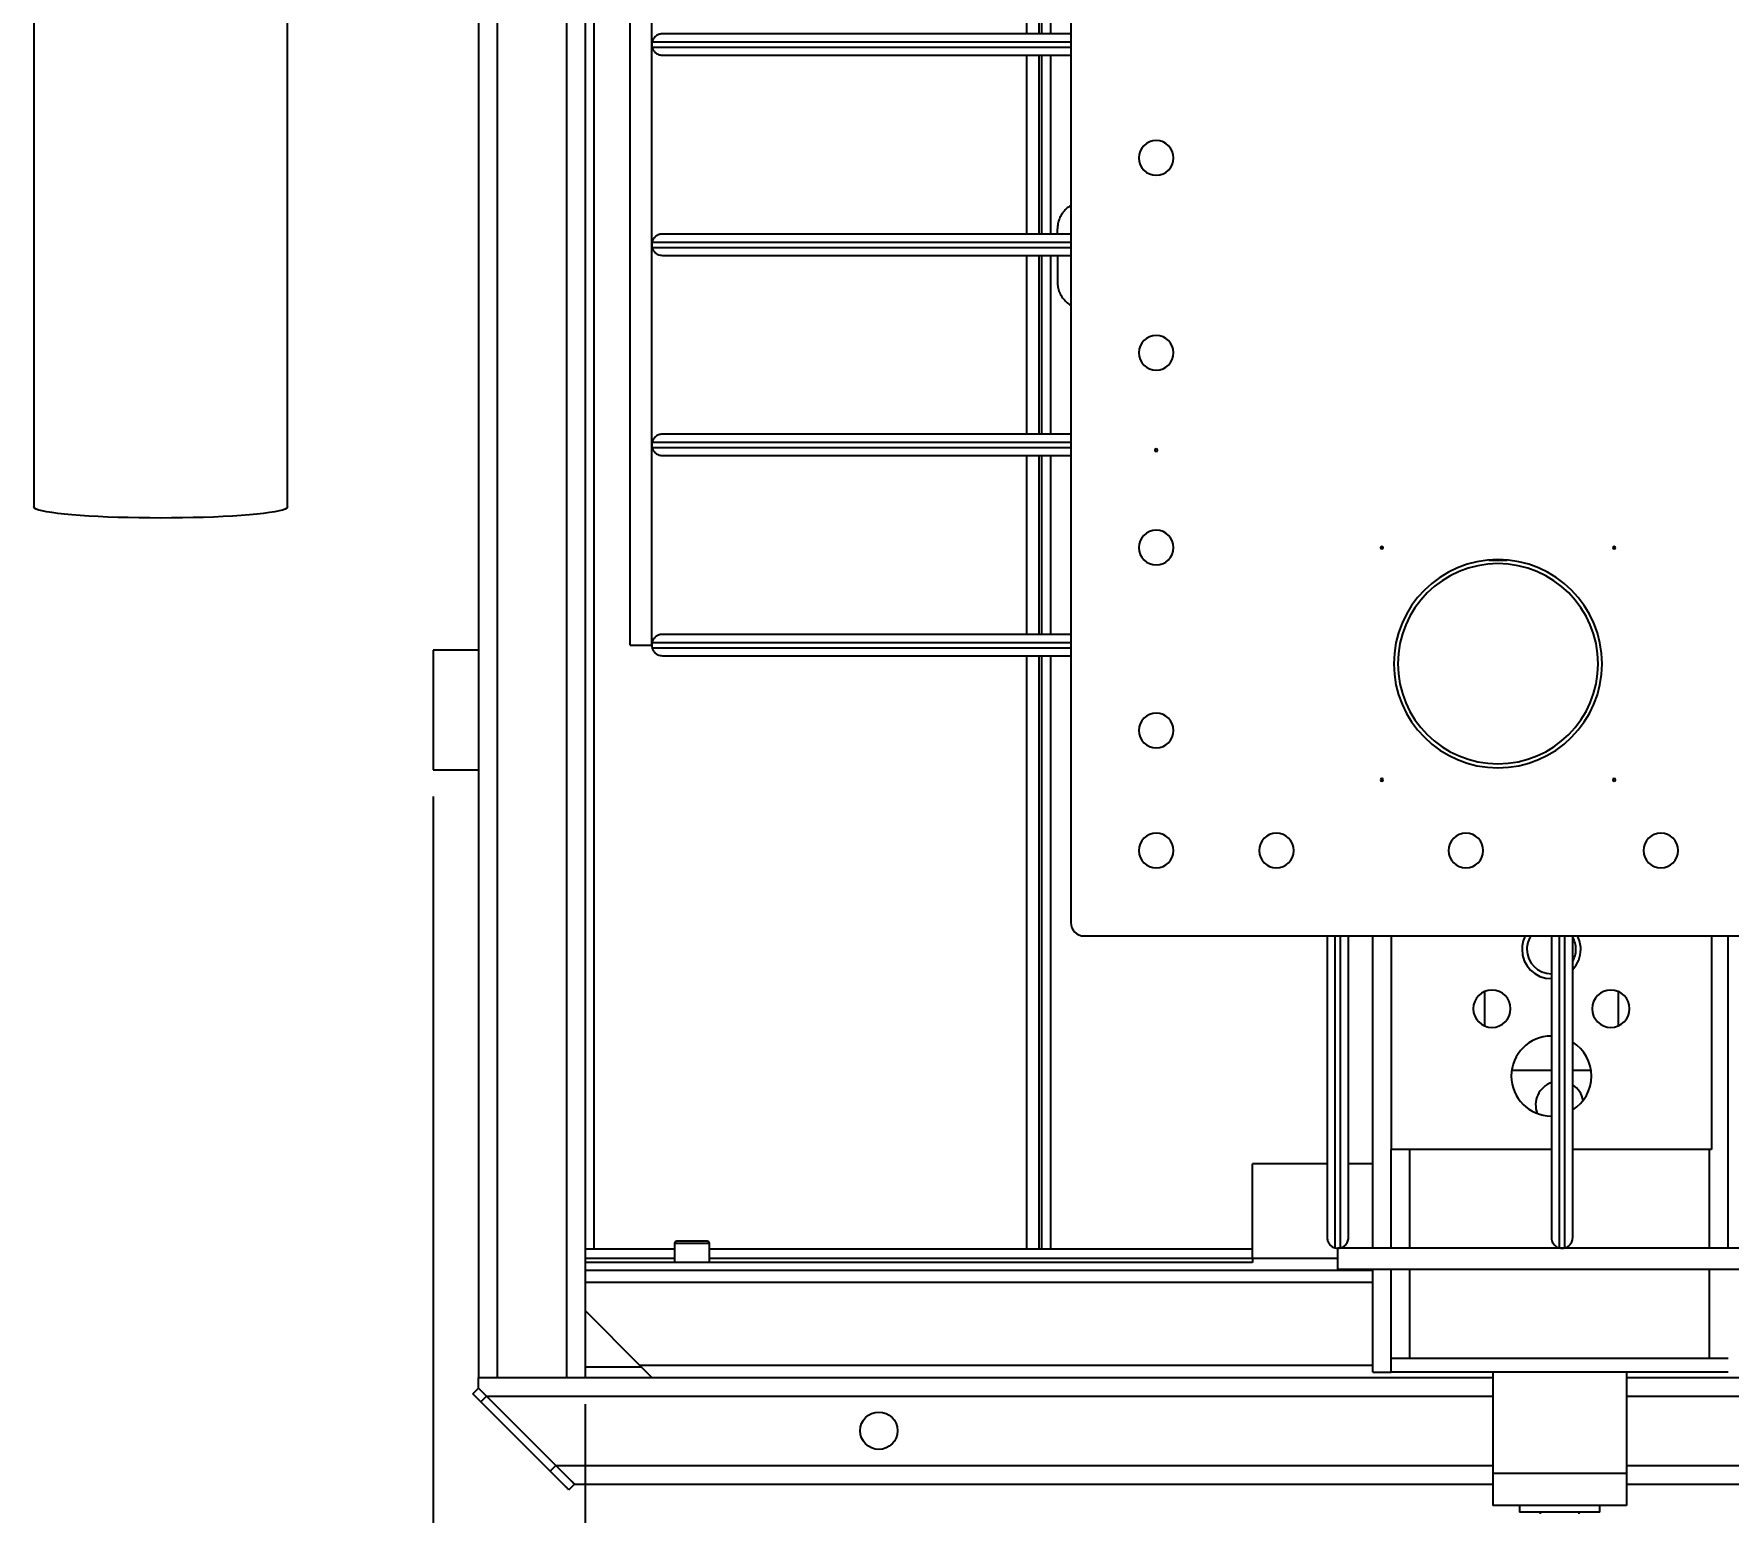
# Model space of a CAD drawing. Header units: millimetres. Extents: x -507 to 594, y -6 to 528.
# Drawn here: x 169.2 to 232.7, y 63.3 to 118.7 of the extents above; entities that cross this region are included whole.
import ezdxf

# ---------------------------------------------------------------- set-up
doc = ezdxf.new("R2010")
doc.units = ezdxf.units.MM
doc.layers.add('FORMAT', color=7, linetype='Continuous')
doc.styles.add('SLDTEXTSTYLE2', font='TXT', dxfattribs={"width": 0.75})
doc.dimstyles.new('SLDDIMSTYLE0', dxfattribs={"dimtxt": 3.5, "dimasz": 3.302, "dimexe": 0, "dimexo": 0.0625, "dimgap": 0.875, "dimtad": 1, "dimdec": 0, "dimlfac": 10, "dimrnd": 1e-09, "dimzin": 12, "dimdsep": 46, "dimtxsty": 'SLDTEXTSTYLE2', "dimsah": 1, "dimcen": 0.09, "dimadec": 0, "dimazin": 3, "dimtfac": 1, "dimtdec": 0, "dimtofl": 0, "dimtmove": 0, "dimatfit": 3, "dimfxl": 0, "dimfrac": 2, "dimtolj": 1, "dimtzin": 12, "dimarcsym": 0})
doc.dimstyles.new('SLDDIMSTYLE3', dxfattribs={"dimtxt": 3.5, "dimasz": 3.302, "dimexe": 0, "dimexo": 0.0625, "dimgap": 0.875, "dimtad": 1, "dimlfac": 10, "dimrnd": 1e-09, "dimzin": 12, "dimdsep": 46, "dimtxsty": 'SLDTEXTSTYLE2', "dimsah": 1, "dimcen": 0.09, "dimadec": 0, "dimazin": 3, "dimtfac": 1, "dimtofl": 0, "dimtmove": 0, "dimatfit": 3, "dimfxl": 0, "dimfrac": 2, "dimtolj": 1, "dimtzin": 12, "dimarcsym": 0})

# ---------------------------------------------------------------- blocks, each defined once
blk = doc.blocks.new('_D_4')
at = {"layer": 'FORMAT'}
for p, q in [((189.881, 67.382), (189.881, 50.142)), ((314.881, 67.382), (314.881, 50.142)), ((314.881, 51.142), (189.881, 51.142))]:
    blk.add_line(p, q, dxfattribs=at)
for points in [[(189.881, 51.142), (193.183, 50.634), (193.183, 51.65)], [(314.881, 51.142), (311.579, 51.65), (311.579, 50.634)]]:
    blk.add_solid(points, dxfattribs=at)
at = {"layer": 'FORMAT', "char_height": 3.5, "attachment_point": 1, "style": 'SLDTEXTSTYLE2'}
for s, insert in [('1250', (247.209, 61.21)), ('intérieur bac / internal tank', (221.717, 55.654))]:
    blk.add_mtext(s, dxfattribs=dict(at, insert=insert))
blk = doc.blocks.new('_D_5')
at = {"layer": 'FORMAT'}
for p, q in [((184.181, 90.14), (184.181, 33.535)), ((318.881, 67.382), (318.881, 33.535)), ((184.181, 34.535), (318.881, 34.535))]:
    blk.add_line(p, q, dxfattribs=at)
for points in [[(184.181, 34.535), (187.483, 34.027), (187.483, 35.043)], [(318.881, 34.535), (315.579, 35.043), (315.579, 34.027)]]:
    blk.add_solid(points, dxfattribs=at)
at = {"layer": 'FORMAT', "char_height": 3.5, "attachment_point": 1, "style": 'SLDTEXTSTYLE2'}
for s, insert in [('1349', (247.209, 44.603)), ('hors tout sans bouchon / overall without cap', (201.874, 39.047))]:
    blk.add_mtext(s, dxfattribs=dict(at, insert=insert))

msp = doc.modelspace()

# ---------------------------------------------------------------- linework, layer by layer
at = {"color": 7, "linetype": 'Continuous', "lineweight": 25}
for p, q in [((185.881, 153.3823), (185.881, 68.3823)), ((186.581, 153.3823), (186.581, 68.3823)), ((189.181, 153.3823), (189.181, 68.3823)), ((189.881, 153.3823), (189.881, 68.3823)), ((208.071, 135.4209), (208.071, 85.4209)), ((191.571, 95.8209), (191.571, 125.8209)), ((192.371, 95.8209), (192.371, 125.8209)), ((169.231, 125.2649), (169.231, 100.9942)), ((178.731, 100.9942), (178.731, 125.2649)), ((206.881, 118.7209), (206.881, 125.4209)), ((206.981, 118.7209), (206.981, 125.4209)), ((208.071, 118.7209), (192.771, 118.7209)), ((192.3837, 118.4209), (208.071, 118.4209)), ((192.3837, 118.2209), (208.071, 118.2209)), ((192.771, 117.9209), (208.071, 117.9209)), ((206.881, 111.2209), (206.881, 117.9209)), ((206.981, 111.2209), (206.981, 117.9209)), ((208.071, 111.2209), (192.771, 111.2209)), ((207.571, 111.2209), (207.571, 111.4209)), ((192.3837, 110.9209), (208.071, 110.9209)), ((192.3837, 110.7209), (208.071, 110.7209)), ((192.771, 110.4209), (208.071, 110.4209)), ((206.881, 103.7209), (206.881, 110.4209)), ((206.981, 103.7209), (206.981, 110.4209)), ((207.571, 110.4209), (207.571, 109.4209)), ((208.071, 103.7209), (192.771, 103.7209)), ((192.3837, 103.4209), (208.071, 103.4209)), ((192.3837, 103.2209), (208.071, 103.2209)), ((192.771, 102.9209), (208.071, 102.9209)), ((206.881, 96.2209), (206.881, 102.9209)), ((206.981, 96.2209), (206.981, 102.9209)), ((219.6723, 99.4709), (219.7723, 99.4709)), ((228.3697, 99.4709), (228.4697, 99.4709)), ((192.3837, 95.9209), (208.071, 95.9209)), ((208.071, 96.2209), (192.771, 96.2209)), ((185.881, 95.6248), (184.181, 95.6248)), ((184.181, 95.6248), (184.181, 91.3243)), ((191.571, 95.8209), (192.371, 95.8209)), ((192.3837, 95.7209), (208.071, 95.7209)), ((192.771, 95.4209), (208.071, 95.4209)), ((206.881, 73.1823), (206.881, 95.4209)), ((206.981, 73.1823), (206.981, 95.4209)), ((184.181, 91.3243), (184.181, 91.1398)), ((184.181, 91.1398), (185.881, 91.1398)), ((208.571, 84.9209), (295.571, 84.9209)), ((217.671, 84.9209), (217.671, 73.6209)), ((217.971, 73.2336), (217.971, 84.9209)), ((218.171, 73.2336), (218.171, 84.9209)), ((218.471, 73.6209), (218.471, 84.9209)), ((219.381, 73.2209), (219.381, 84.9209)), ((220.071, 84.9209), (220.071, 76.9209)), ((226.071, 84.9209), (226.071, 73.6209)), ((226.371, 73.2336), (226.371, 84.9209)), ((226.571, 73.2336), (226.571, 84.9209)), ((226.871, 73.6209), (226.871, 84.9209)), ((232.071, 84.9209), (232.071, 76.9209)), ((232.691, 73.2209), (232.691, 84.9209)), ((226.071, 79.8853), (224.5864, 79.8853)), ((227.5556, 79.8853), (226.871, 79.8853)), ((226.071, 76.9209), (220.071, 76.9209)), ((220.071, 73.2209), (220.071, 76.9209)), ((232.071, 76.9209), (226.871, 76.9209)), ((214.881, 72.8323), (214.881, 76.3823)), ((217.671, 76.3823), (214.881, 76.3823)), ((219.381, 76.3823), (218.471, 76.3823)), ((190.2184, 73.1823), (189.881, 73.1823)), ((193.231, 73.1823), (190.2184, 73.1823)), ((193.231, 73.4023), (193.231, 72.6823)), ((194.531, 72.6823), (194.531, 73.4023)), ((206.4184, 73.1823), (194.531, 73.1823)), ((206.881, 73.1823), (206.4184, 73.1823)), ((206.981, 73.1823), (206.881, 73.1823)), ((207.3184, 73.1823), (206.981, 73.1823)), ((214.881, 73.1823), (207.3184, 73.1823)), ((218.071, 72.4209), (218.071, 73.2209)), ((285.271, 73.2209), (218.071, 73.2209)), ((214.881, 72.6823), (189.881, 72.6823)), ((219.381, 72.3823), (189.881, 72.3823)), ((214.881, 72.8323), (214.881, 72.6823)), ((285.271, 72.4209), (218.071, 72.4209)), ((219.381, 68.5823), (219.381, 72.4209)), ((220.071, 68.5823), (220.071, 72.4209)), ((189.881, 70.8823), (191.931, 68.8323)), ((191.931, 68.8323), (192.381, 68.3823)), ((219.381, 68.5823), (220.071, 68.5823)), ((232.691, 69.0823), (220.071, 69.0823)), ((232.691, 68.5823), (220.071, 68.5823)), ((223.881, 68.5823), (223.881, 64.7823)), ((228.881, 68.5823), (228.881, 64.7823)), ((185.6689, 67.7701), (185.881, 67.9823)), ((185.881, 68.3823), (186.581, 68.3823)), ((185.881, 67.9823), (185.881, 68.3823)), ((185.881, 67.9823), (186.181, 67.6823)), ((186.581, 68.3823), (189.181, 68.3823)), ((189.181, 68.3823), (189.881, 68.3823)), ((189.881, 68.3823), (223.881, 68.3823)), ((228.881, 68.3823), (275.881, 68.3823)), ((185.9687, 67.4703), (186.1808, 67.6824)), ((188.5687, 64.8703), (185.9687, 67.4703)), ((188.7808, 65.0824), (186.1808, 67.6824)), ((186.181, 67.6823), (188.781, 65.0823)), ((188.5687, 64.8703), (188.7808, 65.0824)), ((188.781, 65.0823), (189.481, 64.3823)), ((228.881, 64.7823), (223.881, 64.7823)), ((223.881, 64.7823), (223.881, 63.5823)), ((228.881, 64.7823), (228.881, 63.5823)), ((189.2687, 64.1702), (189.4809, 64.3824)), ((189.481, 64.3823), (223.881, 64.3823)), ((228.881, 64.3823), (275.881, 64.3823)), ((228.881, 63.5823), (223.881, 63.5823)), ((224.881, 63.5823), (224.881, 63.3323)), ((227.881, 63.3323), (227.881, 63.5823)), ((227.881, 63.3323), (224.881, 63.3323)), ((225.6495, 63.3323), (225.6495, 63.2723)), ((227.1125, 63.2723), (227.1125, 63.3323))]:
    msp.add_line(p, q, dxfattribs=at)
at = {"color": 8, "linetype": 'Continuous', "lineweight": 25}
for p, q in [((190.2184, 73.1823), (190.2184, 145.3823)), ((206.4184, 118.7209), (206.4184, 125.4209)), ((207.3184, 118.7209), (207.3184, 125.4209)), ((206.4184, 111.2209), (206.4184, 117.9209)), ((207.3184, 111.2209), (207.3184, 117.9209)), ((206.4184, 103.7209), (206.4184, 110.4209)), ((207.3184, 103.7209), (207.3184, 110.4209)), ((206.4184, 96.2209), (206.4184, 102.9209)), ((207.3184, 96.2209), (207.3184, 102.9209)), ((223.7294, 99.006), (224.4126, 99.006)), ((206.4184, 73.1823), (206.4184, 95.4209)), ((207.3184, 73.1823), (207.3184, 95.4209)), ((223.571, 82.8383), (223.571, 81.5488)), ((228.571, 82.8383), (228.571, 81.5488)), ((220.771, 73.2209), (220.771, 76.9209)), ((231.991, 73.2209), (231.991, 76.9209)), ((194.531, 73.4023), (193.231, 73.4023)), ((193.231, 72.8323), (189.881, 72.8323)), ((214.881, 72.8323), (194.531, 72.8323)), ((218.071, 72.8323), (214.881, 72.8323)), ((220.771, 69.0823), (220.771, 72.4209)), ((231.991, 69.0823), (231.991, 72.4209)), ((219.381, 71.9323), (189.881, 71.9323)), ((189.881, 68.7823), (191.981, 68.7823)), ((219.381, 68.8323), (191.931, 68.8323)), ((186.181, 67.6823), (223.881, 67.6823)), ((228.881, 67.6823), (275.881, 67.6823)), ((188.781, 65.0823), (223.881, 65.0823)), ((228.881, 65.0823), (275.881, 65.0823))]:
    msp.add_line(p, q, dxfattribs=at)
at = {"color": 7, "linetype": 'Continuous', "lineweight": 25, "flags": 128}
for points in [[(173.981, 100.5802), (173.5727, 100.5817), (173.1673, 100.5863), (172.7681, 100.5939), (172.3778, 100.6045), (171.9993, 100.6179), (171.6356, 100.6342), (171.2892, 100.6531), (170.9627, 100.6745), (170.6586, 100.6983), (170.379, 100.7243), (170.1262, 100.7523), (169.9019, 100.7821), (169.7077, 100.8134), (169.5453, 100.8461), (169.4156, 100.8799), (169.3198, 100.9145), (169.2585, 100.9497), (169.2321, 100.9853), (169.231, 100.9942)], [(178.731, 100.9942), (178.7299, 100.9853), (178.7035, 100.9497), (178.6422, 100.9145), (178.5464, 100.8799), (178.4167, 100.8461), (178.2542, 100.8134), (178.0601, 100.7821), (177.8358, 100.7523), (177.5829, 100.7243), (177.3034, 100.6983), (176.9993, 100.6745), (176.6728, 100.6531), (176.3264, 100.6342), (175.9627, 100.6179), (175.5842, 100.6045), (175.1939, 100.5939), (174.7946, 100.5863), (174.3893, 100.5817), (173.981, 100.5802)]]:
    msp.add_lwpolyline(points, dxfattribs=at)
at = {"color": 7, "linetype": 'Continuous', "lineweight": 25}
msp.add_circle((200.881, 66.3823), 0.7, dxfattribs=at)
for centre, radius, start, end in [((192.771, 118.3209), 0.4, 165.522488, 194.477512), ((211.271, 114.0709), 0.65, 0, 180), ((211.271, 114.0709), 0.65, 180, 0), ((192.771, 110.8209), 0.4, 165.522488, 194.477512), ((211.271, 106.7709), 0.65, 0, 180), ((211.271, 106.7709), 0.65, 180, 0), ((192.771, 103.3209), 0.4, 165.522488, 194.477512), ((211.271, 103.1209), 0.05, 90, 270), ((211.271, 103.1209), 0.05, 270, 90), ((211.271, 99.4709), 0.65, 0, 180), ((211.271, 99.4709), 0.65, 180, 0), ((219.7223, 99.4697), 0.05, 90, 270), ((219.7223, 99.4697), 0.05, 270, 90), ((224.071, 95.1209), 3.9, 90, 270), ((224.071, 95.1209), 3.9, 270, 90), ((228.4197, 99.4697), 0.05, 0, 180), ((228.4197, 99.4697), 0.05, 180, 0), ((224.071, 95.1209), 3.75, 0, 180), ((192.771, 95.8209), 0.4, 165.522488, 194.477512), ((224.071, 95.1209), 3.75, 180, 0), ((211.271, 92.6209), 0.65, 0, 180), ((211.271, 92.6209), 0.65, 180, 0), ((219.7223, 90.7722), 0.05, 0, 180), ((219.7223, 90.7722), 0.05, 180, 0), ((228.4197, 90.7722), 0.05, 90, 270), ((228.4197, 90.7722), 0.05, 270, 90), ((211.271, 88.1209), 0.65, 0, 180), ((215.771, 88.1209), 0.65, 90, 180), ((215.771, 88.1209), 0.65, 0, 90), ((222.871, 88.1209), 0.65, 90, 180), ((222.871, 88.1209), 0.65, 0, 90), ((230.171, 88.1209), 0.65, 90, 180), ((230.171, 88.1209), 0.65, 0, 90), ((211.271, 88.1209), 0.65, 180, 0), ((215.771, 88.1209), 0.65, 180, 270), ((215.771, 88.1209), 0.65, 270, 0), ((222.871, 88.1209), 0.65, 180, 270), ((222.871, 88.1209), 0.65, 270, 0), ((230.171, 88.1209), 0.65, 180, 270), ((230.171, 88.1209), 0.65, 270, 0), ((208.571, 85.4209), 0.5, 180, 270), ((226.071, 84.4209), 1.1, 152.964308, 180), ((226.071, 84.4209), 1.1, 180, 270), ((226.071, 84.4209), 0.9188, 147.030803, 180), ((226.071, 84.4209), 0.9188, 180, 270), ((226.071, 84.4209), 0.9188, 0, 29.459807), ((226.071, 84.4209), 0.9188, 330.540193, 0), ((226.071, 84.4209), 1.1, 316.658242, 0), ((226.071, 84.4209), 1.1, 0, 27.035692), ((223.8436, 82.1936), 0.7, 0, 180), ((228.2984, 82.1936), 0.7, 0, 180), ((223.8436, 82.1936), 0.7, 180, 0), ((228.2984, 82.1936), 0.7, 180, 0), ((226.071, 79.6709), 1.5, 90, 180), ((226.071, 79.6709), 1.5, 0, 57.769047), ((226.071, 79.6709), 1.5, 180, 270), ((226.381, 78.5823), 0.9, 110.147886, 200.359749), ((226.071, 79.6709), 1.5, 302.230953, 0), ((226.381, 78.5823), 0.9, 11.428344, 57.013293), ((193.311, 73.4023), 0.08, 90, 180), ((194.451, 73.4023), 0.08, 0, 90), ((218.071, 73.6209), 0.4, 255.522488, 284.477512), ((226.471, 73.6209), 0.4, 255.522488, 284.477512)]:
    msp.add_arc(centre, radius, start, end, dxfattribs=at)
for points, knots in [([(192.771, 118.7209), (192.7422, 118.7192), (192.6981, 118.7165), (192.6446, 118.7012), (192.5975, 118.6828), (192.547, 118.6545), (192.4817, 118.6024), (192.4189, 118.524), (192.3959, 118.4566), (192.3837, 118.4209)], [0, 0, 0, 0, 0.1139479, 0.1750301, 0.2412375, 0.3493056, 0.4705763, 0.7203065, 1, 1, 1, 1]), ([(192.3837, 118.2209), (192.3959, 118.1853), (192.4189, 118.1179), (192.4817, 118.0396), (192.547, 117.9873), (192.6078, 117.9536), (192.6815, 117.9267), (192.7423, 117.9228), (192.771, 117.9209)], [0, 0, 0, 0, 0.2798083, 0.529641, 0.6508819, 0.7590737, 0.8859733, 1, 1, 1, 1]), ([(208.071, 112.2824), (208.0551, 112.2745), (207.9776, 112.2362), (207.8599, 112.1313), (207.7286, 111.9736), (207.6366, 111.7938), (207.5809, 111.6076), (207.5742, 111.4819), (207.571, 111.4209)], [0, 0, 0, 0, 0.0509621, 0.2484168, 0.4458715, 0.639223, 0.824857, 1, 1, 1, 1]), ([(192.771, 111.2209), (192.7422, 111.2192), (192.6981, 111.2165), (192.6446, 111.2012), (192.5975, 111.1828), (192.547, 111.1545), (192.4817, 111.1024), (192.4189, 111.024), (192.3959, 110.9566), (192.3837, 110.9209)], [0, 0, 0, 0, 0.1139479, 0.1750301, 0.2412375, 0.3493056, 0.4705763, 0.7203065, 1, 1, 1, 1]), ([(192.3837, 110.7209), (192.3959, 110.6853), (192.4189, 110.6179), (192.4817, 110.5396), (192.547, 110.4873), (192.6078, 110.4536), (192.6815, 110.4267), (192.7423, 110.4228), (192.771, 110.4209)], [0, 0, 0, 0, 0.2798083, 0.529641, 0.6508819, 0.7590737, 0.8859733, 1, 1, 1, 1]), ([(207.571, 109.4209), (207.5742, 109.3599), (207.5809, 109.2343), (207.6366, 109.0481), (207.7286, 108.8683), (207.8599, 108.7106), (207.9776, 108.6057), (208.0551, 108.5674), (208.071, 108.5595)], [0, 0, 0, 0, 0.175143, 0.360777, 0.5541285, 0.7515832, 0.9490379, 1, 1, 1, 1]), ([(192.771, 103.7209), (192.7422, 103.7192), (192.6981, 103.7165), (192.6446, 103.7012), (192.5975, 103.6828), (192.547, 103.6545), (192.4817, 103.6024), (192.4189, 103.524), (192.3959, 103.4566), (192.3837, 103.4209)], [0, 0, 0, 0, 0.1139479, 0.1750301, 0.2412375, 0.3493056, 0.4705763, 0.7203065, 1, 1, 1, 1]), ([(192.3837, 103.2209), (192.3959, 103.1853), (192.4189, 103.1179), (192.4817, 103.0396), (192.547, 102.9873), (192.6078, 102.9536), (192.6815, 102.9267), (192.7423, 102.9228), (192.771, 102.9209)], [0, 0, 0, 0, 0.2798083, 0.529641, 0.6508819, 0.7590737, 0.8859733, 1, 1, 1, 1]), ([(192.771, 96.2209), (192.7422, 96.2192), (192.6981, 96.2165), (192.6446, 96.2012), (192.5975, 96.1828), (192.547, 96.1545), (192.4817, 96.1024), (192.4189, 96.024), (192.3959, 95.9566), (192.3837, 95.9209)], [0, 0, 0, 0, 0.1139479, 0.1750301, 0.2412375, 0.3493056, 0.4705763, 0.7203065, 1, 1, 1, 1]), ([(192.3837, 95.7209), (192.3959, 95.6853), (192.4189, 95.6179), (192.4817, 95.5396), (192.547, 95.4873), (192.6078, 95.4536), (192.6815, 95.4267), (192.7423, 95.4228), (192.771, 95.4209)], [0, 0, 0, 0, 0.2798083, 0.529641, 0.6508819, 0.7590737, 0.8859733, 1, 1, 1, 1]), ([(217.671, 73.6209), (217.6727, 73.5922), (217.6754, 73.548), (217.6908, 73.4945), (217.7091, 73.4475), (217.7375, 73.397), (217.7895, 73.3317), (217.868, 73.2688), (217.9354, 73.2458), (217.971, 73.2336)], [0, 0, 0, 0, 0.1139479, 0.1750301, 0.2412375, 0.3493056, 0.4705763, 0.7203065, 1, 1, 1, 1]), ([(218.171, 73.2336), (218.2066, 73.2458), (218.274, 73.2688), (218.3524, 73.3316), (218.4046, 73.397), (218.4383, 73.4577), (218.4652, 73.5315), (218.4691, 73.5922), (218.471, 73.6209)], [0, 0, 0, 0, 0.2798083, 0.529641, 0.6508819, 0.7590737, 0.8859733, 1, 1, 1, 1]), ([(226.071, 73.6209), (226.0727, 73.5922), (226.0754, 73.548), (226.0908, 73.4945), (226.1091, 73.4475), (226.1375, 73.397), (226.1895, 73.3317), (226.268, 73.2688), (226.3354, 73.2458), (226.371, 73.2336)], [0, 0, 0, 0, 0.11394786, 0.17503011, 0.24123746, 0.34930555, 0.47057629, 0.72030648, 1, 1, 1, 1]), ([(226.571, 73.2336), (226.6066, 73.2458), (226.674, 73.2688), (226.7524, 73.3316), (226.8046, 73.397), (226.8383, 73.4577), (226.8652, 73.5315), (226.8691, 73.5922), (226.871, 73.6209)], [0, 0, 0, 0, 0.2798083, 0.529641, 0.6508819, 0.7590737, 0.8859733, 1, 1, 1, 1]), ([(193.881, 73.4823), (193.8093, 73.4823), (193.699, 73.4823), (193.5663, 73.4823), (193.475, 73.4823), (193.4014, 73.4823), (193.3303, 73.4823), (193.3186, 73.4823), (193.311, 73.4823)], [0, 0, 0, 0, 0.23945684, 0.36836066, 0.5, 0.63163934, 0.76054316, 1, 1, 1, 1]), ([(194.451, 73.4823), (194.4434, 73.4823), (194.4317, 73.4823), (194.3606, 73.4823), (194.287, 73.4823), (194.1957, 73.4823), (194.063, 73.4823), (193.9527, 73.4823), (193.881, 73.4823)], [0, 0, 0, 0, 0.2394568, 0.3683607, 0.5, 0.6316393, 0.7605432, 1, 1, 1, 1]), ([(186.1808, 67.6824), (186.1238, 67.7395), (186.0221, 67.8412), (185.9241, 67.9392), (185.881, 67.9823)], [0, 0, 0, 0, 0.5605694, 1, 1, 1, 1]), ([(185.9687, 67.4703), (185.9116, 67.5273), (185.8099, 67.6291), (185.7119, 67.7271), (185.6689, 67.7701)], [0, 0, 0, 0, 0.5605694, 1, 1, 1, 1]), ([(189.2687, 64.1702), (189.2581, 64.1809), (189.2376, 64.2014), (189.12, 64.319), (188.9619, 64.4771), (188.7737, 64.6653), (188.6363, 64.8027), (188.5687, 64.8703)], [0, 0, 0, 0, 0.19620128, 0.37706555, 0.56108242, 0.78404764, 1, 1, 1, 1]), ([(189.4809, 64.3824), (189.4702, 64.393), (189.4497, 64.4135), (189.3321, 64.5311), (189.174, 64.6892), (188.9858, 64.8774), (188.8484, 65.0148), (188.7808, 65.0824)], [0, 0, 0, 0, 0.1962013, 0.3770655, 0.5610824, 0.7840476, 1, 1, 1, 1])]:
    msp.add_open_spline(points, degree=3, knots=knots, dxfattribs=at)

# ---------------------------------------------------------------- dimensions: what is measured, and where the dimension line sits
at = {"layer": 'FORMAT'}
for base, p1, p2, text, dimstyle, picture, middle in [((318.881, 34.5349), (184.181, 91.1398), (318.881, 68.3823), '1349\\Phors tout sans bouchon / overall without cap', 'SLDDIMSTYLE3', '_D_5', (252.381, 34.5349)), ((189.881, 51.1422), (314.881, 68.3823), (189.881, 68.3823), '<>\\Pintérieur bac / internal tank', 'SLDDIMSTYLE0', '_D_4', (252.381, 51.1422))]:
    dim = msp.add_linear_dim(base=base, p1=p1, p2=p2, angle=0, text=text, dimstyle=dimstyle, dxfattribs=at)
    dim.commit()
    dim.dimension.update_dxf_attribs({"geometry": picture, "text_midpoint": middle, "dimtype": 160})

doc.saveas('drawing.dxf')
